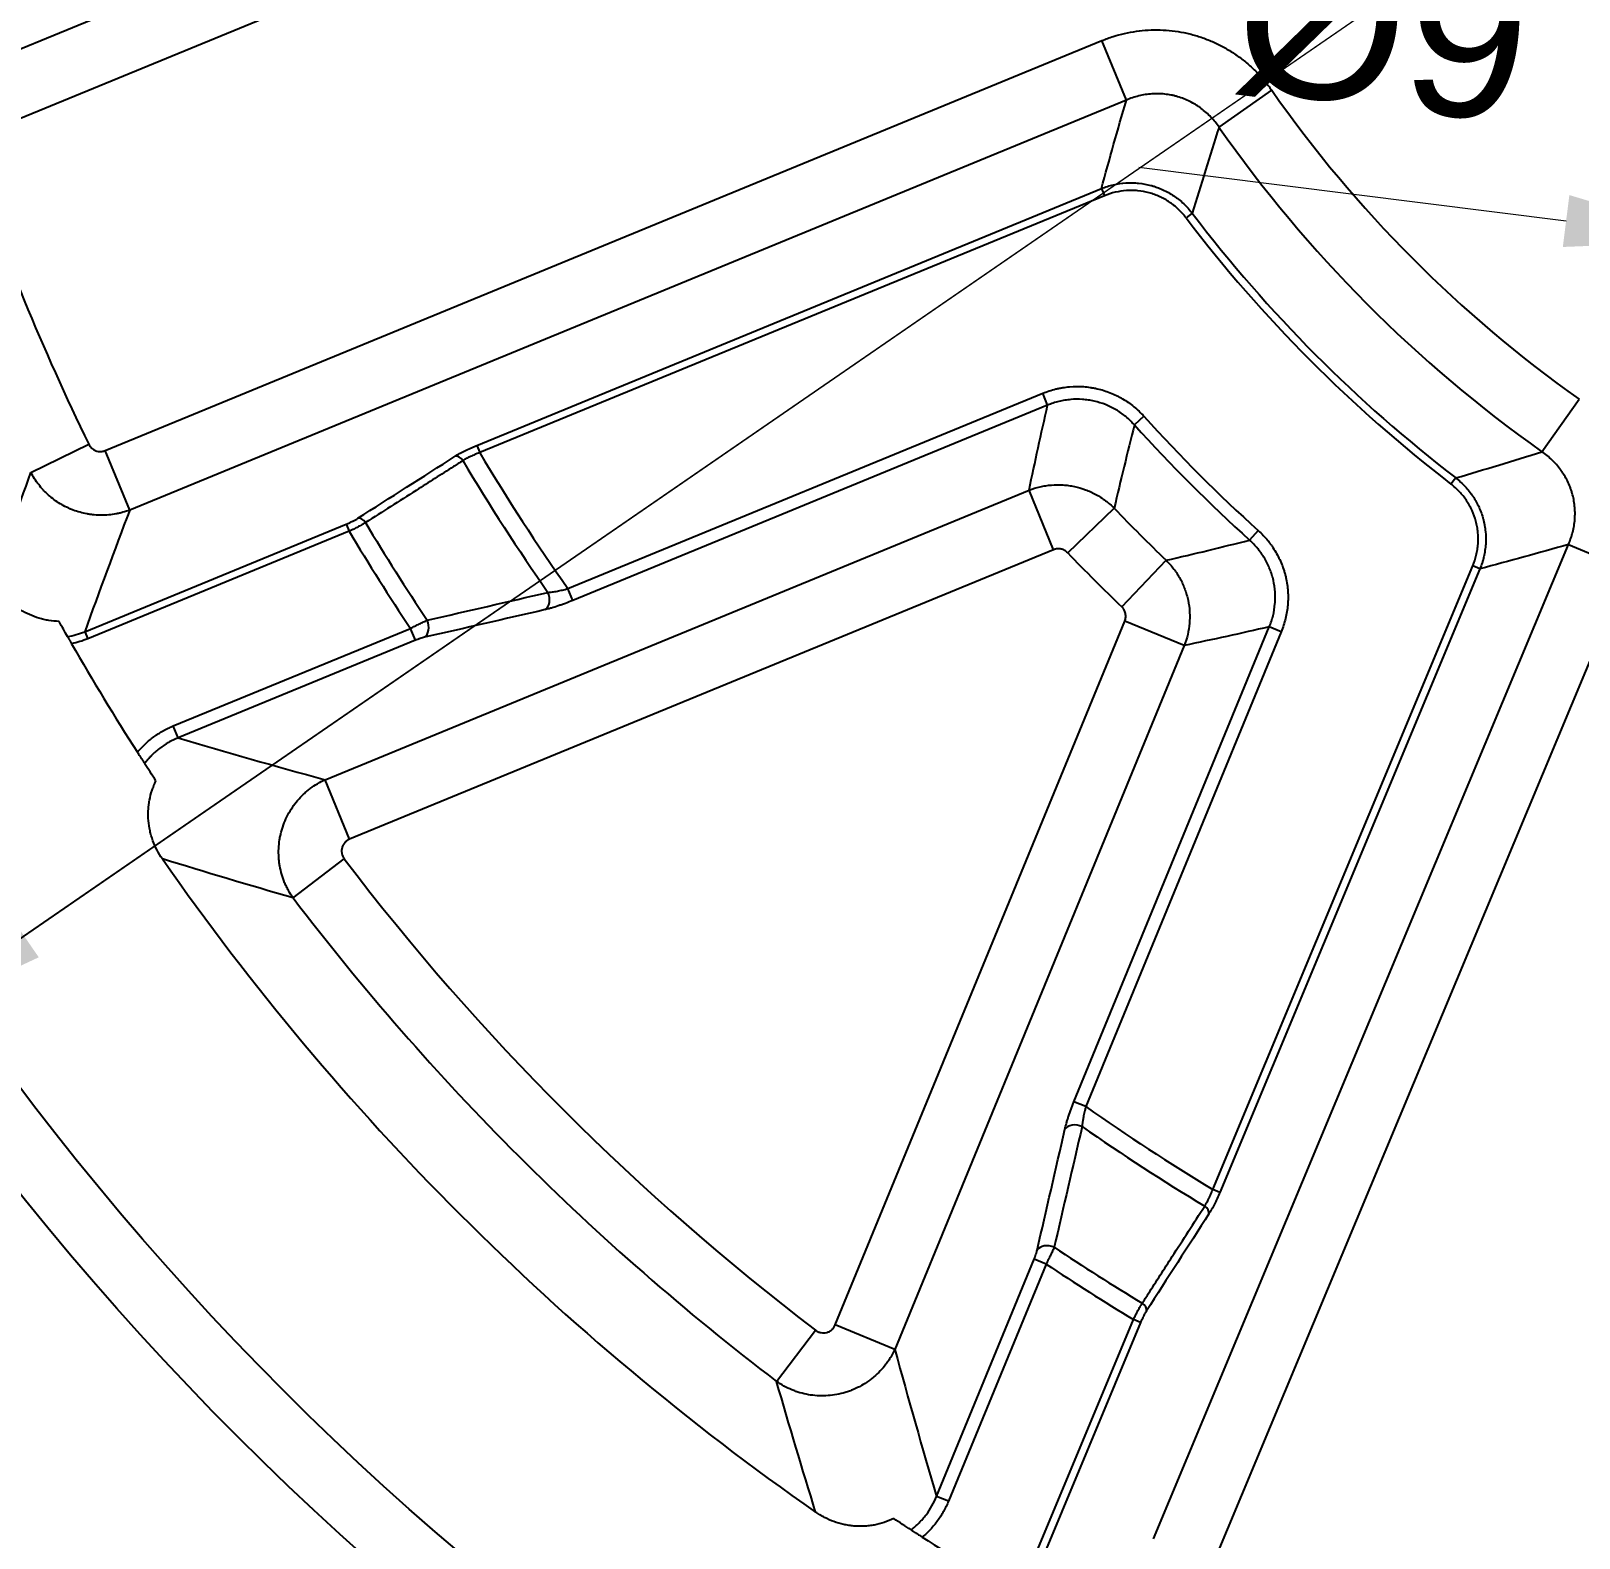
# Model space of a CAD drawing. Header units: millimetres. Extents: x -5 to 579, y 15 to 400.
# Drawn here: x 346.4 to 405.6, y 62.9 to 120.6 of the extents above; entities that cross this region are included whole.
import ezdxf

# ---------------------------------------------------------------- set-up
doc = ezdxf.new("R2010")
doc.units = ezdxf.units.MM
doc.layers.add('1', color=7, linetype='Continuous', true_color=0xffffff)
doc.styles.add('Arial', font='Arial')
doc.dimstyles.get("Standard").update_dxf_attribs({"dimtxt": 0.18, "dimasz": 0.18, "dimexe": 0.18, "dimexo": 0.0625, "dimgap": 0.09, "dimtad": 0, "dimtih": 1, "dimtoh": 1, "dimdec": 4, "dimzin": 0, "dimdsep": 46, "dimtxsty": 'Standard', "dimcen": 0.09, "dimadec": 0, "dimazin": 0, "dimtfac": 1, "dimtdec": 4, "dimtofl": 0, "dimtmove": 0, "dimatfit": 3, "dimfxl": 1, "dimtolj": 1, "dimtzin": 0, "dimarcsym": 0})

# ---------------------------------------------------------------- blocks, each defined once
blk = doc.blocks.new('_U1')
at = {"layer": '1', "color": 18, "linetype": 'Continuous', "lineweight": 13}
for p, q in [((341.196, 82.543), (578.862, 246.13)), ((433.866, 146.328), (341.196, 82.543))]:
    blk.add_line(p, q, dxfattribs=at)
at = {"layer": '1', "color": 18}
for points in [[(429.491, 142.103), (428.357, 143.75), (433.866, 146.328)], [(345.572, 86.769), (346.706, 85.121), (341.196, 82.543)]]:
    blk.add_solid(points, dxfattribs=at)
at = {"layer": 'Defpoints', "color": 0}
for p in [(433.866, 146.328), (341.196, 82.543)]:
    blk.add_point(p, dxfattribs=at)
at = {"layer": '1', "color": 18, "insert": (546.659, 239.27), "char_height": 8, "attachment_point": 1, "rotation": 34.53978, "style": 'Arial'}
blk.add_mtext('\\A1;%%c225', dxfattribs=at)
blk = doc.blocks.new('_U2')
at = {"layer": '1', "color": 18, "linetype": 'Continuous', "lineweight": 13}
for p, q in [((395.371, 180.25), (313.956, 251.992)), ((472.362, 112.407), (395.371, 180.25)), ((472.362, 112.407), (399.872, 176.283))]:
    blk.add_line(p, q, dxfattribs=at)
at = {"layer": '1', "color": 18}
for points in [[(400.533, 177.034), (399.211, 175.533), (395.371, 180.25)], [(467.199, 115.623), (468.521, 117.124), (472.362, 112.407)]]:
    blk.add_solid(points, dxfattribs=at)
at = {"layer": 'Defpoints', "color": 0}
for p in [(395.371, 180.25), (472.362, 112.407)]:
    blk.add_point(p, dxfattribs=at)
at = {"layer": '1', "color": 18, "insert": (326.123, 259.749), "char_height": 8, "attachment_point": 1, "rotation": 318.61382, "style": 'Arial'}
blk.add_mtext('\\A1;%%c102,6', dxfattribs=at)
blk = doc.blocks.new('_U9')
at = {"layer": '1', "color": 18, "linetype": 'Continuous', "lineweight": 13}
for p, q in [((405.131, 113.286), (388.789, 115.336)), ((420.014, 111.418), (411.084, 112.538)), ((425.968, 110.671), (431.921, 109.923))]:
    blk.add_line(p, q, dxfattribs=at)
at = {"layer": '1', "color": 18}
for points in [[(405.007, 112.293), (405.256, 114.278), (411.084, 112.538)], [(426.092, 111.663), (425.843, 109.678), (420.014, 111.418)]]:
    blk.add_solid(points, dxfattribs=at)
at = {"layer": 'Defpoints', "color": 0}
for p in [(411.084, 112.538), (420.014, 111.418)]:
    blk.add_point(p, dxfattribs=at)
at = {"layer": '1', "color": 18, "insert": (392.943, 124.345), "char_height": 6, "attachment_point": 1, "rotation": 352.84679, "style": 'Arial'}
blk.add_mtext('\\A1;%%c9', dxfattribs=at)

msp = doc.modelspace()

# ---------------------------------------------------------------- linework, layer by layer
at = {"layer": '1'}
for p, q in [((343.375, 118.79), (381.5, 134.471)), ((382.436, 132.194), (344.312, 116.513)), ((349.25, 104.506), (387.375, 120.187)), ((388.311, 117.91), (387.375, 120.187)), ((388.311, 117.91), (350.187, 102.229)), ((391.854, 116.874), (393.87, 118.287)), ((363.46, 104.698), (387.358, 114.527)), ((387.358, 114.527), (387.47, 114.254)), ((387.47, 114.254), (363.573, 104.425)), ((390.833, 113.584), (390.598, 113.405)), ((366.945, 99.225), (385.112, 106.697)), ((385.299, 106.241), (385.112, 106.697)), ((385.299, 106.241), (367.133, 98.77)), ((404.203, 104.463), (405.627, 106.472)), ((388.982, 105.819), (388.616, 105.489)), ((346.408, 103.666), (348.621, 104.746)), ((350.187, 102.229), (349.25, 104.506)), ((363.46, 104.698), (363.573, 104.425)), ((400.908, 103.458), (400.728, 103.224)), ((357.662, 91.915), (384.586, 102.989)), ((385.522, 100.712), (384.586, 102.989)), ((386.066, 100.597), (387.844, 102.299)), ((348.465, 97.577), (358.467, 101.691)), ((358.58, 101.418), (348.577, 97.304)), ((358.467, 101.691), (358.58, 101.418)), ((393.356, 101.444), (393.026, 101.078)), ((385.522, 100.712), (358.598, 89.638)), ((389.352, 62.869), (405.222, 100.915)), ((405.222, 100.915), (407.494, 99.967)), ((388.135, 98.528), (389.837, 100.307)), ((391.614, 76.244), (401.562, 100.092)), ((401.834, 99.979), (401.562, 100.092)), ((407.494, 99.967), (391.624, 61.922)), ((401.834, 99.979), (391.886, 76.13)), ((367.133, 98.77), (366.945, 99.225)), ((377.176, 71.061), (388.25, 97.985)), ((386.307, 79.595), (393.779, 97.761)), ((390.527, 97.048), (388.25, 97.985)), ((394.235, 97.574), (393.779, 97.761)), ((348.465, 97.577), (348.577, 97.304)), ((351.85, 93.97), (360.925, 97.702)), ((361.112, 97.246), (352.038, 93.514)), ((361.112, 97.246), (360.925, 97.702)), ((394.235, 97.574), (386.763, 79.408)), ((390.527, 97.048), (379.453, 70.124)), ((352.038, 93.514), (351.85, 93.97)), ((358.598, 89.638), (357.662, 91.915)), ((356.435, 87.393), (358.394, 88.884)), ((386.763, 79.408), (386.307, 79.595)), ((391.886, 76.13), (391.614, 76.244)), ((381.052, 64.5), (384.784, 73.574)), ((385.24, 73.387), (384.784, 73.574)), ((385.24, 73.387), (381.507, 64.313)), ((384.418, 61.284), (388.582, 71.266)), ((388.855, 71.152), (384.691, 61.17)), ((388.855, 71.152), (388.582, 71.266)), ((374.931, 68.897), (376.422, 70.856)), ((379.453, 70.124), (377.176, 71.061)), ((381.507, 64.313), (381.052, 64.5))]:
    msp.add_line(p, q, dxfattribs=at)
for radius in [112.5, 110.013, 29.056]:
    msp.add_circle((433.866, 146.328), radius, dxfattribs=at)
for radius, start, end in [(48.847, 215.0342, 234.68117), (51.309, 215.0342, 234.68117), (94.847, 198.71239, 206.00298), (54.37, 217.26778, 232.44759), (54.075, 217.26778, 232.44759), (60.954, 222.0674, 227.9326), (60.462, 222.0674, 227.9326), (81.836, 210.80012, 215.14057), (82.543, 210.75265, 214.91944), (63.691, 223.73266, 226.26734), (87.664, 210.81725, 213.68945), (86.957, 210.84162, 213.75324), (66.153, 223.73266, 226.26734), (99, 209.80642, 212.61744), (100.471, 214.8707, 235.1293), (94.847, 217.27576, 232.72424), (97.309, 217.27576, 232.72424), (81.836, 234.85943, 238.91525), (82.543, 235.08056, 238.96272), (86.957, 236.24676, 238.87375), (87.664, 236.31055, 238.89812), (99, 237.38256, 239.90894)]:
    msp.add_arc((433.866, 146.328), radius, start, end, dxfattribs=at)
for centre, major_axis, ratio, start_param, end_param in [((362.748, 104.013), (-0.161, 0.253), 0.706941, 4.690718, 6.035131), ((359.024, 101.64), (-0.161, 0.253), 0.706957, 4.69181, 6.035126), ((365.895, 98.876), (0.112, -0.487), 0.679974, 0.239096, 1.838562), ((361.273, 97.817), (0.111, -0.487), 0.682711, 0.239946, 1.825544), ((386.414, 78.357), (0.487, -0.112), 0.679974, 1.303031, 2.902497), ((391.198, 75.421), (0.252, -0.162), 0.706941, 0.248054, 1.592467), ((385.355, 73.735), (0.487, -0.111), 0.682711, 1.316049, 2.901647), ((388.806, 71.709), (0.252, -0.162), 0.706957, 0.24806, 1.591375)]:
    msp.add_ellipse(centre, major_axis=major_axis, ratio=ratio, start_param=start_param, end_param=end_param, dxfattribs=at)
for points, knots in [([(387.375, 120.187), (387.517, 120.246), (387.804, 120.35), (388.244, 120.469), (388.542, 120.524), (388.844, 120.567), (388.996, 120.582), (389.303, 120.599), (389.456, 120.601), (389.76, 120.592), (390.063, 120.57), (390.363, 120.522), (390.587, 120.477), (390.661, 120.461), (390.81, 120.424), (390.884, 120.404), (391.105, 120.339), (391.25, 120.29), (391.534, 120.18), (391.812, 120.058), (392.078, 119.914), (392.34, 119.757), (392.467, 119.673), (392.717, 119.493), (392.957, 119.304), (393.29, 118.993), (393.596, 118.656), (393.782, 118.413), (393.87, 118.287)], [0, 0, 0, 0, 0.0625, 0.125, 0.1875, 0.1875, 0.25, 0.25, 0.3125, 0.3125, 0.375, 0.4375, 0.4375, 0.46875, 0.46875, 0.5, 0.5, 0.5625, 0.5625, 0.625, 0.6875, 0.6875, 0.75, 0.75, 0.8125, 0.875, 0.9375, 1, 1, 1, 1]), ([(391.854, 116.874), (391.76, 117.013), (391.656, 117.143), (391.427, 117.384), (391.303, 117.495), (391.133, 117.621), (391.099, 117.646), (391.029, 117.693), (390.994, 117.715), (390.887, 117.781), (390.814, 117.822), (390.591, 117.933), (390.435, 117.994), (390.232, 118.054), (390.191, 118.065), (390.11, 118.085), (390.069, 118.094), (389.946, 118.118), (389.781, 118.143), (389.614, 118.153), (389.489, 118.156), (389.447, 118.156), (389.363, 118.153), (389.321, 118.151), (389.11, 118.137), (388.946, 118.11), (388.623, 118.03), (388.465, 117.977), (388.311, 117.91)], [0, 0, 0, 0, 0.125, 0.125, 0.25, 0.25, 0.28125, 0.28125, 0.3125, 0.3125, 0.375, 0.375, 0.5, 0.5, 0.53125, 0.53125, 0.5625, 0.5625, 0.625, 0.6875, 0.6875, 0.71875, 0.71875, 0.75, 0.75, 0.875, 0.875, 1, 1, 1, 1]), ([(387.358, 114.527), (387.508, 114.589), (387.662, 114.637), (387.974, 114.709), (388.133, 114.733), (388.315, 114.744), (388.336, 114.745), (388.376, 114.747), (388.437, 114.749), (388.497, 114.749), (388.618, 114.747), (388.698, 114.742), (388.938, 114.718), (389.096, 114.689), (389.291, 114.637), (389.33, 114.625), (389.408, 114.601), (389.446, 114.588), (389.56, 114.547), (389.634, 114.517), (389.853, 114.417), (389.993, 114.338), (390.161, 114.225), (390.194, 114.202), (390.26, 114.154), (390.356, 114.08), (390.448, 114.001), (390.536, 113.917), (390.565, 113.889), (390.622, 113.831), (390.65, 113.802), (390.731, 113.711), (390.783, 113.649), (390.833, 113.584)], [0, 0, 0, 0, 0.125, 0.125, 0.25, 0.25, 0.265625, 0.265625, 0.28125, 0.3125, 0.3125, 0.375, 0.375, 0.5, 0.5, 0.53125, 0.53125, 0.5625, 0.5625, 0.625, 0.625, 0.75, 0.75, 0.78125, 0.78125, 0.8125, 0.875, 0.875, 0.90625, 0.90625, 0.9375, 0.9375, 1, 1, 1, 1]), ([(390.598, 113.405), (390.509, 113.522), (390.412, 113.63), (390.254, 113.779), (390.199, 113.827), (390.114, 113.896), (390.085, 113.918), (390.026, 113.961), (389.996, 113.982), (389.845, 114.085), (389.719, 114.155), (389.522, 114.246), (389.455, 114.273), (389.352, 114.31), (389.318, 114.322), (389.248, 114.344), (389.213, 114.354), (389.036, 114.402), (388.894, 114.428), (388.678, 114.45), (388.606, 114.454), (388.497, 114.456), (388.461, 114.456), (388.388, 114.454), (388.351, 114.453), (388.169, 114.441), (388.025, 114.419), (387.744, 114.354), (387.606, 114.31), (387.47, 114.254)], [0, 0, 0, 0, 0.125, 0.125, 0.1875, 0.1875, 0.21875, 0.21875, 0.25, 0.25, 0.375, 0.375, 0.4375, 0.4375, 0.46875, 0.46875, 0.5, 0.5, 0.625, 0.625, 0.6875, 0.6875, 0.71875, 0.71875, 0.75, 0.75, 0.875, 0.875, 1, 1, 1, 1]), ([(385.112, 106.697), (385.276, 106.764), (385.444, 106.819), (385.659, 106.871), (385.702, 106.881), (385.789, 106.898), (385.833, 106.906), (385.964, 106.928), (386.052, 106.938), (386.315, 106.96), (386.49, 106.962), (386.753, 106.944), (386.841, 106.934), (386.972, 106.915), (387.016, 106.907), (387.103, 106.891), (387.147, 106.882), (387.361, 106.833), (387.529, 106.781), (387.773, 106.684), (387.854, 106.648), (387.973, 106.59), (388.012, 106.57), (388.071, 106.538), (388.09, 106.528), (388.129, 106.506), (388.148, 106.495), (388.319, 106.394), (388.607, 106.193), (388.863, 105.95), (388.982, 105.819)], [0, 0, 0, 0, 0.125, 0.125, 0.15625, 0.15625, 0.1875, 0.1875, 0.25, 0.25, 0.375, 0.375, 0.4375, 0.4375, 0.46875, 0.46875, 0.5, 0.5, 0.625, 0.625, 0.6875, 0.6875, 0.71875, 0.71875, 0.734375, 0.734375, 0.75, 0.75, 0.875, 1, 1, 1, 1]), ([(388.616, 105.489), (388.514, 105.602), (388.296, 105.811), (388.05, 105.984), (387.886, 106.081), (387.853, 106.099), (387.786, 106.136), (387.685, 106.188), (387.582, 106.234), (387.372, 106.317), (387.228, 106.362), (387.044, 106.404), (387.007, 106.412), (386.932, 106.426), (386.895, 106.432), (386.782, 106.449), (386.706, 106.457), (386.481, 106.472), (386.33, 106.471), (386.105, 106.451), (386.03, 106.442), (385.917, 106.423), (385.88, 106.416), (385.805, 106.401), (385.768, 106.393), (385.584, 106.347), (385.44, 106.3), (385.299, 106.241)], [0, 0, 0, 0, 0.125, 0.25, 0.25, 0.28125, 0.28125, 0.3125, 0.375, 0.375, 0.5, 0.5, 0.53125, 0.53125, 0.5625, 0.5625, 0.625, 0.625, 0.75, 0.75, 0.8125, 0.8125, 0.84375, 0.84375, 0.875, 0.875, 1, 1, 1, 1]), ([(348.621, 104.746), (348.634, 104.718), (348.65, 104.691), (348.678, 104.654), (348.688, 104.642), (348.708, 104.619), (348.719, 104.608), (348.754, 104.577), (348.778, 104.558), (348.817, 104.534), (348.831, 104.526), (348.859, 104.512), (348.873, 104.506), (348.916, 104.49), (348.946, 104.481), (348.992, 104.473), (349.007, 104.471), (349.038, 104.469), (349.054, 104.469), (349.1, 104.469), (349.131, 104.473), (349.176, 104.482), (349.192, 104.486), (349.221, 104.495), (349.236, 104.5), (349.25, 104.506)], [0, 0, 0, 0, 0.125, 0.125, 0.1875, 0.1875, 0.25, 0.25, 0.375, 0.375, 0.4375, 0.4375, 0.5, 0.5, 0.625, 0.625, 0.6875, 0.6875, 0.75, 0.75, 0.875, 0.875, 0.9375, 0.9375, 1, 1, 1, 1]), ([(362.635, 104.286), (362.687, 104.319), (362.743, 104.353), (362.836, 104.404), (362.868, 104.421), (362.918, 104.448), (362.935, 104.457), (362.97, 104.474), (362.987, 104.483), (363.076, 104.527), (363.149, 104.562), (363.244, 104.605), (363.263, 104.614), (363.302, 104.631), (363.322, 104.64), (363.381, 104.665), (363.42, 104.682), (363.46, 104.698)], [0, 0, 0, 0, 0.25, 0.25, 0.375, 0.375, 0.4375, 0.4375, 0.5, 0.5, 0.75, 0.75, 0.8125, 0.8125, 0.875, 0.875, 1, 1, 1, 1]), ([(363.573, 104.425), (363.541, 104.414), (363.51, 104.402), (363.464, 104.384), (363.449, 104.378), (363.418, 104.366), (363.403, 104.36), (363.329, 104.329), (363.271, 104.304), (363.203, 104.271), (363.189, 104.265), (363.162, 104.252), (363.149, 104.245), (363.11, 104.225), (363.085, 104.212), (363.013, 104.173), (362.97, 104.147), (362.93, 104.121)], [0, 0, 0, 0, 0.125, 0.125, 0.1875, 0.1875, 0.25, 0.25, 0.5, 0.5, 0.5625, 0.5625, 0.625, 0.625, 0.75, 0.75, 1, 1, 1, 1]), ([(405.222, 100.915), (405.29, 101.069), (405.344, 101.227), (405.425, 101.549), (405.452, 101.713), (405.468, 101.924), (405.47, 101.966), (405.473, 102.05), (405.473, 102.092), (405.472, 102.217), (405.467, 102.3), (405.442, 102.549), (405.41, 102.713), (405.352, 102.917), (405.339, 102.957), (405.313, 103.037), (405.298, 103.076), (405.253, 103.193), (405.186, 103.346), (405.106, 103.492), (405.041, 103.599), (405.018, 103.634), (404.971, 103.704), (404.947, 103.739), (404.822, 103.909), (404.712, 104.034), (404.472, 104.264), (404.342, 104.369), (404.203, 104.463)], [0, 0, 0, 0, 0.125, 0.125, 0.25, 0.25, 0.28125, 0.28125, 0.3125, 0.3125, 0.375, 0.375, 0.5, 0.5, 0.53125, 0.53125, 0.5625, 0.5625, 0.625, 0.6875, 0.6875, 0.71875, 0.71875, 0.75, 0.75, 0.875, 0.875, 1, 1, 1, 1]), ([(350.187, 102.229), (350.101, 102.196), (350.013, 102.167), (349.88, 102.13), (349.835, 102.118), (349.745, 102.097), (349.7, 102.088), (349.563, 102.063), (349.381, 102.038), (349.106, 102.026), (348.922, 102.034), (348.784, 102.047), (348.737, 102.052), (348.645, 102.065), (348.6, 102.072), (348.464, 102.097), (348.284, 102.139), (348.109, 102.197), (347.98, 102.246), (347.937, 102.263), (347.852, 102.3), (347.81, 102.32), (347.684, 102.381), (347.522, 102.47), (347.293, 102.623), (347.15, 102.739), (347.064, 102.816), (347.047, 102.832), (347.013, 102.863), (346.996, 102.879), (346.946, 102.928), (346.914, 102.961), (346.82, 103.062), (346.7, 103.201), (346.542, 103.425), (346.45, 103.584), (346.408, 103.666)], [0, 0, 0, 0, 0.0625, 0.0625, 0.09375, 0.09375, 0.125, 0.125, 0.1875, 0.25, 0.3125, 0.3125, 0.34375, 0.34375, 0.375, 0.375, 0.4375, 0.5, 0.5, 0.53125, 0.53125, 0.5625, 0.5625, 0.625, 0.6875, 0.75, 0.75, 0.765625, 0.765625, 0.78125, 0.78125, 0.8125, 0.8125, 0.875, 0.9375, 1, 1, 1, 1]), ([(362.93, 104.121), (362.811, 104.045), (362.692, 103.969), (362.095, 103.589), (361.618, 103.285), (360.496, 102.57), (359.851, 102.159), (359.206, 101.748)], [0, 0, 0, 0, 0.096092, 0.096092, 0.480459, 0.480459, 1, 1, 1, 1]), ([(384.586, 102.989), (384.723, 103.043), (384.864, 103.086), (385.08, 103.136), (385.153, 103.15), (385.298, 103.172), (385.371, 103.181), (385.59, 103.198), (385.736, 103.2), (385.919, 103.188), (385.956, 103.185), (386.029, 103.178), (386.066, 103.173), (386.176, 103.158), (386.249, 103.145), (386.465, 103.099), (386.605, 103.059), (386.811, 102.983), (386.879, 102.955), (386.98, 102.909), (387.013, 102.893), (387.079, 102.86), (387.112, 102.843), (387.274, 102.755), (387.397, 102.675), (387.63, 102.5), (387.741, 102.404), (387.844, 102.299)], [0, 0, 0, 0, 0.125, 0.125, 0.1875, 0.1875, 0.25, 0.25, 0.375, 0.375, 0.40625, 0.40625, 0.4375, 0.4375, 0.5, 0.5, 0.625, 0.625, 0.6875, 0.6875, 0.71875, 0.71875, 0.75, 0.75, 0.875, 0.875, 1, 1, 1, 1]), ([(401.562, 100.092), (401.618, 100.228), (401.663, 100.366), (401.713, 100.577), (401.727, 100.649), (401.744, 100.757), (401.748, 100.793), (401.756, 100.866), (401.76, 100.902), (401.772, 101.084), (401.77, 101.229), (401.75, 101.445), (401.74, 101.516), (401.721, 101.624), (401.713, 101.66), (401.698, 101.731), (401.689, 101.767), (401.642, 101.943), (401.593, 102.079), (401.503, 102.277), (401.471, 102.341), (401.418, 102.436), (401.4, 102.468), (401.362, 102.53), (401.342, 102.561), (401.24, 102.713), (401.15, 102.826), (400.952, 103.037), (400.844, 103.135), (400.728, 103.224)], [0, 0, 0, 0, 0.125, 0.125, 0.1875, 0.1875, 0.21875, 0.21875, 0.25, 0.25, 0.375, 0.375, 0.4375, 0.4375, 0.46875, 0.46875, 0.5, 0.5, 0.625, 0.625, 0.6875, 0.6875, 0.71875, 0.71875, 0.75, 0.75, 0.875, 0.875, 1, 1, 1, 1]), ([(400.908, 103.458), (401.037, 103.359), (401.156, 103.25), (401.375, 103.016), (401.475, 102.89), (401.576, 102.738), (401.587, 102.721), (401.609, 102.687), (401.641, 102.636), (401.672, 102.583), (401.731, 102.478), (401.767, 102.406), (401.866, 102.187), (401.92, 102.036), (401.972, 101.84), (401.982, 101.801), (402, 101.721), (402.008, 101.682), (402.029, 101.563), (402.04, 101.483), (402.063, 101.244), (402.066, 101.083), (402.053, 100.881), (402.049, 100.841), (402.04, 100.76), (402.035, 100.72), (402.017, 100.6), (402.002, 100.52), (401.974, 100.402), (401.964, 100.363), (401.943, 100.285), (401.931, 100.246), (401.893, 100.13), (401.865, 100.054), (401.834, 99.979)], [0, 0, 0, 0, 0.125, 0.125, 0.25, 0.25, 0.265625, 0.265625, 0.28125, 0.3125, 0.3125, 0.375, 0.375, 0.5, 0.5, 0.53125, 0.53125, 0.5625, 0.5625, 0.625, 0.625, 0.75, 0.75, 0.78125, 0.78125, 0.8125, 0.8125, 0.875, 0.875, 0.90625, 0.90625, 0.9375, 0.9375, 1, 1, 1, 1]), ([(358.467, 101.691), (358.489, 101.7), (358.51, 101.709), (358.552, 101.727), (358.573, 101.736), (358.635, 101.764), (358.674, 101.783), (358.722, 101.807), (358.731, 101.812), (358.75, 101.821), (358.759, 101.826), (358.786, 101.84), (358.803, 101.849), (358.853, 101.877), (358.884, 101.895), (358.911, 101.913)], [0, 0, 0, 0, 0.125, 0.125, 0.25, 0.25, 0.5, 0.5, 0.5625, 0.5625, 0.625, 0.625, 0.75, 0.75, 1, 1, 1, 1]), ([(359.206, 101.748), (359.166, 101.724), (359.123, 101.698), (359.052, 101.658), (359.028, 101.644), (358.989, 101.623), (358.976, 101.616), (358.95, 101.602), (358.937, 101.595), (358.87, 101.559), (358.814, 101.531), (358.742, 101.496), (358.728, 101.488), (358.699, 101.474), (358.684, 101.467), (358.639, 101.446), (358.61, 101.432), (358.58, 101.418)], [0, 0, 0, 0, 0.25, 0.25, 0.375, 0.375, 0.4375, 0.4375, 0.5, 0.5, 0.75, 0.75, 0.8125, 0.8125, 0.875, 0.875, 1, 1, 1, 1]), ([(393.356, 101.444), (393.488, 101.325), (393.61, 101.197), (393.75, 101.025), (393.777, 100.99), (393.831, 100.92), (393.857, 100.884), (393.932, 100.774), (393.98, 100.7), (394.113, 100.473), (394.19, 100.315), (394.287, 100.07), (394.317, 99.987), (394.356, 99.86), (394.368, 99.817), (394.391, 99.731), (394.402, 99.688), (394.45, 99.474), (394.476, 99.3), (394.494, 99.038), (394.496, 98.95), (394.495, 98.817), (394.494, 98.773), (394.491, 98.707), (394.489, 98.684), (394.487, 98.64), (394.485, 98.618), (394.468, 98.42), (394.411, 98.073), (394.302, 97.738), (394.235, 97.574)], [0, 0, 0, 0, 0.125, 0.125, 0.15625, 0.15625, 0.1875, 0.1875, 0.25, 0.25, 0.375, 0.375, 0.4375, 0.4375, 0.46875, 0.46875, 0.5, 0.5, 0.625, 0.625, 0.6875, 0.6875, 0.71875, 0.71875, 0.734375, 0.734375, 0.75, 0.75, 0.875, 1, 1, 1, 1]), ([(386.066, 100.597), (386.048, 100.615), (386.012, 100.648), (385.971, 100.675), (385.939, 100.693), (385.928, 100.699), (385.905, 100.709), (385.894, 100.714), (385.86, 100.727), (385.836, 100.733), (385.788, 100.744), (385.763, 100.747), (385.714, 100.75), (385.69, 100.749), (385.653, 100.746), (385.641, 100.745), (385.617, 100.74), (385.605, 100.738), (385.569, 100.729), (385.545, 100.721), (385.522, 100.712)], [0, 0, 0, 0, 0.125, 0.25, 0.25, 0.3125, 0.3125, 0.375, 0.375, 0.5, 0.5, 0.625, 0.625, 0.75, 0.75, 0.8125, 0.8125, 0.875, 0.875, 1, 1, 1, 1]), ([(393.779, 97.761), (393.838, 97.902), (393.885, 98.046), (393.957, 98.338), (393.982, 98.486), (393.998, 98.675), (394.001, 98.713), (394.005, 98.789), (394.008, 98.903), (394.005, 99.016), (393.99, 99.241), (393.968, 99.39), (393.926, 99.575), (393.917, 99.611), (393.898, 99.685), (393.887, 99.721), (393.853, 99.83), (393.828, 99.902), (393.744, 100.112), (393.678, 100.247), (393.563, 100.442), (393.522, 100.506), (393.457, 100.599), (393.435, 100.63), (393.389, 100.691), (393.365, 100.72), (393.245, 100.867), (393.14, 100.977), (393.026, 101.078)], [0, 0, 0, 0, 0.125, 0.125, 0.25, 0.25, 0.28125, 0.28125, 0.3125, 0.375, 0.375, 0.5, 0.5, 0.53125, 0.53125, 0.5625, 0.5625, 0.625, 0.625, 0.75, 0.75, 0.8125, 0.8125, 0.84375, 0.84375, 0.875, 0.875, 1, 1, 1, 1]), ([(389.837, 100.307), (389.942, 100.203), (390.038, 100.092), (390.171, 99.915), (390.213, 99.854), (390.293, 99.73), (390.33, 99.667), (390.435, 99.474), (390.496, 99.341), (390.559, 99.168), (390.571, 99.134), (390.594, 99.064), (390.605, 99.028), (390.636, 98.921), (390.654, 98.85), (390.699, 98.634), (390.719, 98.489), (390.733, 98.27), (390.735, 98.196), (390.734, 98.086), (390.733, 98.049), (390.729, 97.975), (390.727, 97.938), (390.712, 97.754), (390.689, 97.61), (390.624, 97.326), (390.58, 97.186), (390.527, 97.048)], [0, 0, 0, 0, 0.125, 0.125, 0.1875, 0.1875, 0.25, 0.25, 0.375, 0.375, 0.40625, 0.40625, 0.4375, 0.4375, 0.5, 0.5, 0.625, 0.625, 0.6875, 0.6875, 0.71875, 0.71875, 0.75, 0.75, 0.875, 0.875, 1, 1, 1, 1]), ([(347.481, 97.969), (347.351, 97.972), (347.222, 97.984), (347.029, 98.014), (346.965, 98.027), (346.87, 98.048), (346.838, 98.056), (346.775, 98.073), (346.743, 98.082), (346.586, 98.129), (346.464, 98.175), (346.227, 98.282), (346.113, 98.343), (345.947, 98.447), (345.893, 98.483), (345.786, 98.56), (345.734, 98.601), (345.584, 98.726), (345.395, 98.904), (345.231, 99.107), (345.117, 99.268), (345.081, 99.323), (345.012, 99.435), (344.98, 99.492), (344.949, 99.55)], [0, 0, 0, 0, 0.125, 0.125, 0.1875, 0.1875, 0.21875, 0.21875, 0.25, 0.25, 0.375, 0.375, 0.5, 0.5, 0.5625, 0.5625, 0.625, 0.625, 0.75, 0.875, 0.875, 0.9375, 0.9375, 1, 1, 1, 1]), ([(366.184, 99.079), (366.211, 99.081), (366.239, 99.083), (366.297, 99.089), (366.326, 99.093), (366.416, 99.105), (366.478, 99.115), (366.576, 99.134), (366.609, 99.14), (366.675, 99.155), (366.709, 99.162), (366.809, 99.187), (366.877, 99.205), (366.945, 99.225)], [0, 0, 0, 0, 0.125, 0.125, 0.25, 0.25, 0.5, 0.5, 0.625, 0.625, 0.75, 0.75, 1, 1, 1, 1]), ([(367.133, 98.77), (367.038, 98.731), (366.944, 98.694), (366.804, 98.642), (366.758, 98.625), (366.689, 98.601), (366.666, 98.593), (366.62, 98.577), (366.597, 98.569), (366.485, 98.532), (366.399, 98.506), (366.275, 98.47), (366.235, 98.459), (366.156, 98.439), (366.118, 98.429), (366.082, 98.421)], [0, 0, 0, 0, 0.25, 0.25, 0.375, 0.375, 0.4375, 0.4375, 0.5, 0.5, 0.75, 0.75, 0.875, 0.875, 1, 1, 1, 1]), ([(388.25, 97.985), (388.259, 98.008), (388.274, 98.054), (388.283, 98.103), (388.286, 98.139), (388.287, 98.152), (388.287, 98.176), (388.287, 98.189), (388.285, 98.225), (388.282, 98.25), (388.271, 98.298), (388.264, 98.322), (388.247, 98.368), (388.237, 98.39), (388.219, 98.422), (388.213, 98.432), (388.199, 98.453), (388.192, 98.463), (388.169, 98.492), (388.153, 98.511), (388.135, 98.528)], [0, 0, 0, 0, 0.125, 0.25, 0.25, 0.3125, 0.3125, 0.375, 0.375, 0.5, 0.5, 0.625, 0.625, 0.75, 0.75, 0.8125, 0.8125, 0.875, 0.875, 1, 1, 1, 1]), ([(347.808, 97.389), (347.758, 97.478), (347.705, 97.57), (347.596, 97.764), (347.54, 97.864), (347.481, 97.969)], [0, 0, 0, 0, 0.5, 0.5, 1, 1, 1, 1]), ([(360.925, 97.702), (360.983, 97.733), (361.041, 97.763), (361.127, 97.807), (361.156, 97.821), (361.212, 97.849), (361.241, 97.863), (361.323, 97.903), (361.376, 97.928), (361.45, 97.962), (361.475, 97.973), (361.522, 97.994), (361.545, 98.004), (361.567, 98.014)], [0, 0, 0, 0, 0.25, 0.25, 0.375, 0.375, 0.5, 0.5, 0.75, 0.75, 0.875, 0.875, 1, 1, 1, 1]), ([(347.808, 97.389), (347.81, 97.385), (347.813, 97.381), (347.818, 97.372), (347.82, 97.368), (347.824, 97.361), (347.826, 97.357), (347.834, 97.344), (347.839, 97.335), (347.848, 97.319), (347.851, 97.314), (347.858, 97.302), (347.861, 97.296), (347.872, 97.278), (347.879, 97.265), (347.891, 97.244), (347.895, 97.237), (347.903, 97.223), (347.907, 97.216), (347.919, 97.194), (347.928, 97.179), (347.945, 97.149), (347.954, 97.134), (347.963, 97.118)], [0, 0, 0, 0, 0.125, 0.125, 0.1875, 0.1875, 0.25, 0.25, 0.375, 0.375, 0.4375, 0.4375, 0.5, 0.5, 0.625, 0.625, 0.6875, 0.6875, 0.75, 0.75, 0.875, 0.875, 1, 1, 1, 1]), ([(361.46, 97.362), (361.436, 97.356), (361.41, 97.349), (361.355, 97.334), (361.327, 97.325), (361.282, 97.31), (361.267, 97.305), (361.236, 97.294), (361.221, 97.289), (361.174, 97.272), (361.143, 97.259), (361.112, 97.246)], [0, 0, 0, 0, 0.25, 0.25, 0.5, 0.5, 0.625, 0.625, 0.75, 0.75, 1, 1, 1, 1]), ([(350.48, 92.965), (350.525, 93.02), (350.573, 93.073), (350.671, 93.178), (350.722, 93.229), (350.878, 93.376), (351.097, 93.557), (351.337, 93.712), (351.493, 93.799), (351.525, 93.816), (351.589, 93.85), (351.685, 93.898), (351.784, 93.942), (351.85, 93.97)], [0, 0, 0, 0, 0.125, 0.125, 0.25, 0.25, 0.5, 0.75, 0.75, 0.8125, 0.8125, 0.875, 1, 1, 1, 1]), ([(352.038, 93.514), (351.974, 93.488), (351.912, 93.461), (351.788, 93.401), (351.728, 93.369), (351.55, 93.268), (351.437, 93.193), (351.222, 93.03), (351.12, 92.94), (350.999, 92.819), (350.976, 92.794), (350.929, 92.744), (350.861, 92.668), (350.797, 92.589), (350.756, 92.535)], [0, 0, 0, 0, 0.125, 0.125, 0.25, 0.25, 0.5, 0.5, 0.75, 0.75, 0.8125, 0.8125, 0.875, 1, 1, 1, 1]), ([(350.48, 92.965), (350.495, 92.941), (350.525, 92.893), (350.555, 92.847), (350.577, 92.813), (350.584, 92.802), (350.598, 92.779), (350.605, 92.769), (350.626, 92.737), (350.639, 92.717), (350.658, 92.688), (350.664, 92.678), (350.675, 92.66), (350.681, 92.651), (350.697, 92.626), (350.707, 92.61), (350.721, 92.59), (350.725, 92.583), (350.733, 92.571), (350.737, 92.565), (350.747, 92.55), (350.752, 92.541), (350.756, 92.535)], [0, 0, 0, 0, 0.125, 0.25, 0.25, 0.3125, 0.3125, 0.375, 0.375, 0.5, 0.5, 0.5625, 0.5625, 0.625, 0.625, 0.75, 0.75, 0.8125, 0.8125, 0.875, 0.875, 1, 1, 1, 1]), ([(351.189, 91.873), (351.111, 91.99), (351.037, 92.103), (350.893, 92.324), (350.824, 92.431), (350.756, 92.535)], [0, 0, 0, 0, 0.5, 0.5, 1, 1, 1, 1]), ([(351.435, 88.886), (351.36, 88.995), (351.224, 89.219), (351.118, 89.458), (351.051, 89.642), (351.03, 89.704), (351.002, 89.799), (350.994, 89.831), (350.977, 89.895), (350.97, 89.927), (350.934, 90.087), (350.914, 90.216), (350.892, 90.476), (350.889, 90.606), (350.897, 90.771), (350.9, 90.804), (350.905, 90.87), (350.915, 90.968), (350.93, 91.065), (350.966, 91.257), (350.998, 91.384), (351.06, 91.57), (351.083, 91.631), (351.12, 91.723), (351.133, 91.753), (351.16, 91.813), (351.174, 91.843), (351.189, 91.873)], [0, 0, 0, 0, 0.125, 0.25, 0.25, 0.3125, 0.3125, 0.34375, 0.34375, 0.375, 0.375, 0.5, 0.5, 0.625, 0.625, 0.65625, 0.65625, 0.6875, 0.75, 0.75, 0.875, 0.875, 0.9375, 0.9375, 0.96875, 0.96875, 1, 1, 1, 1]), ([(356.435, 87.393), (356.37, 87.484), (356.311, 87.578), (356.23, 87.724), (356.205, 87.773), (356.156, 87.874), (356.134, 87.924), (356.07, 88.078), (355.997, 88.286), (355.947, 88.503), (355.923, 88.641), (355.918, 88.669), (355.91, 88.724), (355.899, 88.808), (355.892, 88.891), (355.881, 89.058), (355.881, 89.169), (355.891, 89.392), (355.902, 89.504), (355.924, 89.643), (355.929, 89.671), (355.939, 89.726), (355.956, 89.809), (355.976, 89.89), (356.02, 90.052), (356.055, 90.158), (356.137, 90.365), (356.183, 90.467), (356.288, 90.667), (356.346, 90.763), (356.47, 90.947), (356.537, 91.036), (356.681, 91.205), (356.757, 91.286), (356.879, 91.401), (356.921, 91.439), (357.006, 91.51), (357.049, 91.545), (357.182, 91.645), (357.273, 91.706), (357.462, 91.818), (357.56, 91.869), (357.662, 91.915)], [0, 0, 0, 0, 0.0625, 0.0625, 0.09375, 0.09375, 0.125, 0.125, 0.1875, 0.25, 0.25, 0.265625, 0.265625, 0.28125, 0.3125, 0.3125, 0.375, 0.375, 0.4375, 0.4375, 0.453125, 0.453125, 0.46875, 0.5, 0.5, 0.5625, 0.5625, 0.625, 0.625, 0.6875, 0.6875, 0.75, 0.75, 0.8125, 0.8125, 0.84375, 0.84375, 0.875, 0.875, 0.9375, 0.9375, 1, 1, 1, 1]), ([(358.598, 89.638), (358.563, 89.623), (358.53, 89.605), (358.484, 89.573), (358.469, 89.561), (358.441, 89.536), (358.427, 89.523), (358.39, 89.481), (358.368, 89.451), (358.331, 89.384), (358.317, 89.349), (358.303, 89.295), (358.299, 89.276), (358.293, 89.239), (358.29, 89.201), (358.291, 89.164), (358.293, 89.135), (358.294, 89.126), (358.297, 89.107), (358.299, 89.098), (358.308, 89.052), (358.32, 89.016), (358.343, 88.965), (358.352, 88.948), (358.372, 88.915), (358.382, 88.899), (358.394, 88.884)], [0, 0, 0, 0, 0.125, 0.125, 0.1875, 0.1875, 0.25, 0.25, 0.375, 0.375, 0.5, 0.5, 0.5625, 0.5625, 0.625, 0.6875, 0.6875, 0.71875, 0.71875, 0.75, 0.75, 0.875, 0.875, 0.9375, 0.9375, 1, 1, 1, 1]), ([(385.959, 78.544), (385.976, 78.617), (385.996, 78.695), (386.031, 78.819), (386.044, 78.861), (386.064, 78.926), (386.071, 78.948), (386.085, 78.992), (386.092, 79.014), (386.129, 79.127), (386.162, 79.218), (386.214, 79.358), (386.232, 79.405), (386.259, 79.476), (386.269, 79.5), (386.288, 79.548), (386.298, 79.571), (386.307, 79.595)], [0, 0, 0, 0, 0.25, 0.25, 0.375, 0.375, 0.4375, 0.4375, 0.5, 0.5, 0.75, 0.75, 0.875, 0.875, 0.9375, 0.9375, 1, 1, 1, 1]), ([(386.763, 79.408), (386.758, 79.391), (386.753, 79.374), (386.743, 79.339), (386.738, 79.322), (386.725, 79.271), (386.716, 79.237), (386.692, 79.136), (386.677, 79.07), (386.662, 78.989), (386.659, 78.973), (386.653, 78.941), (386.645, 78.893), (386.638, 78.847), (386.626, 78.758), (386.62, 78.701), (386.617, 78.647)], [0, 0, 0, 0, 0.0625, 0.0625, 0.125, 0.125, 0.25, 0.25, 0.5, 0.5, 0.5625, 0.5625, 0.625, 0.75, 0.75, 1, 1, 1, 1]), ([(391.307, 75.603), (391.32, 75.623), (391.333, 75.643), (391.353, 75.676), (391.36, 75.688), (391.373, 75.711), (391.38, 75.723), (391.413, 75.782), (391.439, 75.834), (391.472, 75.903), (391.478, 75.917), (391.491, 75.945), (391.498, 75.959), (391.517, 76.003), (391.53, 76.032), (391.567, 76.121), (391.591, 76.182), (391.614, 76.244)], [0, 0, 0, 0, 0.125, 0.125, 0.1875, 0.1875, 0.25, 0.25, 0.5, 0.5, 0.5625, 0.5625, 0.625, 0.625, 0.75, 0.75, 1, 1, 1, 1]), ([(391.886, 76.13), (391.853, 76.051), (391.819, 75.973), (391.767, 75.859), (391.75, 75.822), (391.723, 75.767), (391.714, 75.748), (391.696, 75.712), (391.687, 75.694), (391.643, 75.606), (391.608, 75.54), (391.564, 75.463), (391.556, 75.447), (391.538, 75.418), (391.53, 75.403), (391.504, 75.36), (391.487, 75.333), (391.471, 75.307)], [0, 0, 0, 0, 0.25, 0.25, 0.375, 0.375, 0.4375, 0.4375, 0.5, 0.5, 0.75, 0.75, 0.8125, 0.8125, 0.875, 0.875, 1, 1, 1, 1]), ([(388.916, 71.89), (388.992, 72.009), (389.069, 72.128), (389.452, 72.723), (389.758, 73.199), (390.479, 74.317), (390.893, 74.96), (391.307, 75.603)], [0, 0, 0, 0, 0.096092, 0.096092, 0.480459, 0.480459, 1, 1, 1, 1]), ([(385.551, 74.029), (385.533, 73.985), (385.512, 73.938), (385.478, 73.864), (385.466, 73.838), (385.441, 73.785), (385.428, 73.758), (385.388, 73.676), (385.36, 73.619), (385.316, 73.533), (385.301, 73.504), (385.278, 73.46), (385.271, 73.446), (385.255, 73.416), (385.247, 73.402), (385.24, 73.387)], [0, 0, 0, 0, 0.25, 0.25, 0.375, 0.375, 0.5, 0.5, 0.75, 0.75, 0.875, 0.875, 0.9375, 0.9375, 1, 1, 1, 1]), ([(384.784, 73.574), (384.791, 73.59), (384.797, 73.606), (384.809, 73.637), (384.815, 73.653), (384.832, 73.699), (384.843, 73.729), (384.858, 73.774), (384.863, 73.789), (384.871, 73.818), (384.876, 73.832), (384.887, 73.872), (384.894, 73.898), (384.899, 73.922)], [0, 0, 0, 0, 0.125, 0.125, 0.25, 0.25, 0.5, 0.5, 0.625, 0.625, 0.75, 0.75, 1, 1, 1, 1]), ([(388.582, 71.266), (388.61, 71.326), (388.639, 71.384), (388.682, 71.47), (388.696, 71.498), (388.718, 71.54), (388.725, 71.554), (388.739, 71.582), (388.746, 71.595), (388.782, 71.662), (388.81, 71.712), (388.844, 71.771), (388.851, 71.783), (388.864, 71.806), (388.871, 71.817), (388.89, 71.85), (388.903, 71.871), (388.916, 71.89)], [0, 0, 0, 0, 0.25, 0.25, 0.375, 0.375, 0.4375, 0.4375, 0.5, 0.5, 0.75, 0.75, 0.8125, 0.8125, 0.875, 0.875, 1, 1, 1, 1]), ([(389.079, 71.595), (389.07, 71.581), (389.061, 71.567), (389.047, 71.544), (389.042, 71.536), (389.033, 71.52), (389.028, 71.512), (389.005, 71.47), (388.986, 71.434), (388.962, 71.387), (388.957, 71.377), (388.948, 71.358), (388.943, 71.348), (388.928, 71.318), (388.919, 71.298), (388.891, 71.237), (388.873, 71.195), (388.855, 71.152)], [0, 0, 0, 0, 0.125, 0.125, 0.1875, 0.1875, 0.25, 0.25, 0.5, 0.5, 0.5625, 0.5625, 0.625, 0.625, 0.75, 0.75, 1, 1, 1, 1]), ([(376.422, 70.856), (376.452, 70.833), (376.484, 70.814), (376.536, 70.79), (376.553, 70.783), (376.589, 70.771), (376.608, 70.767), (376.663, 70.755), (376.7, 70.752), (376.776, 70.754), (376.813, 70.76), (376.868, 70.774), (376.886, 70.78), (376.921, 70.795), (376.955, 70.811), (376.987, 70.831), (377.01, 70.847), (377.017, 70.853), (377.032, 70.864), (377.039, 70.87), (377.075, 70.902), (377.099, 70.93), (377.132, 70.976), (377.142, 70.993), (377.16, 71.026), (377.168, 71.043), (377.176, 71.061)], [0, 0, 0, 0, 0.125, 0.125, 0.1875, 0.1875, 0.25, 0.25, 0.375, 0.375, 0.5, 0.5, 0.5625, 0.5625, 0.625, 0.6875, 0.6875, 0.71875, 0.71875, 0.75, 0.75, 0.875, 0.875, 0.9375, 0.9375, 1, 1, 1, 1]), ([(379.453, 70.124), (379.407, 70.023), (379.356, 69.924), (379.271, 69.781), (379.241, 69.733), (379.179, 69.641), (379.146, 69.596), (379.046, 69.463), (378.903, 69.295), (378.742, 69.142), (378.635, 69.051), (378.613, 69.033), (378.569, 68.998), (378.503, 68.947), (378.434, 68.898), (378.296, 68.805), (378.2, 68.748), (378.003, 68.644), (377.901, 68.598), (377.769, 68.546), (377.743, 68.537), (377.69, 68.517), (377.61, 68.49), (377.53, 68.466), (377.368, 68.422), (377.259, 68.399), (377.039, 68.364), (376.927, 68.353), (376.702, 68.343), (376.59, 68.344), (376.368, 68.358), (376.258, 68.371), (376.039, 68.409), (375.931, 68.434), (375.769, 68.481), (375.716, 68.499), (375.611, 68.536), (375.56, 68.555), (375.407, 68.619), (375.308, 68.667), (375.115, 68.774), (375.021, 68.832), (374.931, 68.897)], [0, 0, 0, 0, 0.0625, 0.0625, 0.09375, 0.09375, 0.125, 0.125, 0.1875, 0.25, 0.25, 0.265625, 0.265625, 0.28125, 0.3125, 0.3125, 0.375, 0.375, 0.4375, 0.4375, 0.453125, 0.453125, 0.46875, 0.5, 0.5, 0.5625, 0.5625, 0.625, 0.625, 0.6875, 0.6875, 0.75, 0.75, 0.8125, 0.8125, 0.84375, 0.84375, 0.875, 0.875, 0.9375, 0.9375, 1, 1, 1, 1]), ([(380.072, 63.219), (380.181, 63.3), (380.283, 63.388), (380.428, 63.532), (380.475, 63.582), (380.566, 63.686), (380.609, 63.739), (380.733, 63.901), (380.807, 64.014), (380.941, 64.25), (381, 64.373), (381.052, 64.5)], [0, 0, 0, 0, 0.25, 0.25, 0.375, 0.375, 0.5, 0.5, 0.75, 0.75, 1, 1, 1, 1]), ([(381.507, 64.313), (381.452, 64.179), (381.328, 63.921), (381.174, 63.682), (381.047, 63.509), (381.004, 63.452), (380.912, 63.342), (380.864, 63.287), (380.716, 63.13), (380.612, 63.033), (380.502, 62.942)], [0, 0, 0, 0, 0.25, 0.5, 0.5, 0.625, 0.625, 0.75, 0.75, 1, 1, 1, 1]), ([(379.41, 63.651), (379.292, 63.593), (379.051, 63.494), (378.798, 63.429), (378.637, 63.398), (378.604, 63.393), (378.539, 63.383), (378.441, 63.37), (378.343, 63.361), (378.147, 63.352), (378.017, 63.354), (377.822, 63.371), (377.757, 63.378), (377.659, 63.393), (377.627, 63.399), (377.562, 63.411), (377.529, 63.418), (377.369, 63.453), (377.244, 63.49), (376.999, 63.579), (376.879, 63.632), (376.733, 63.708), (376.704, 63.724), (376.647, 63.756), (376.561, 63.806), (376.478, 63.86), (376.424, 63.898)], [0, 0, 0, 0, 0.125, 0.25, 0.25, 0.28125, 0.28125, 0.3125, 0.375, 0.375, 0.5, 0.5, 0.5625, 0.5625, 0.59375, 0.59375, 0.625, 0.625, 0.75, 0.75, 0.875, 0.875, 0.90625, 0.90625, 0.9375, 1, 1, 1, 1]), ([(380.072, 63.219), (379.968, 63.286), (379.861, 63.356), (379.641, 63.499), (379.527, 63.574), (379.41, 63.651)], [0, 0, 0, 0, 0.5, 0.5, 1, 1, 1, 1]), ([(380.072, 63.219), (380.079, 63.214), (380.087, 63.209), (380.108, 63.196), (380.12, 63.188), (380.148, 63.17), (380.163, 63.16), (380.188, 63.144), (380.197, 63.138), (380.215, 63.126), (380.225, 63.12), (380.254, 63.101), (380.274, 63.088), (380.317, 63.061), (380.339, 63.047), (380.385, 63.017), (380.431, 62.988), (380.478, 62.957), (380.502, 62.942)], [0, 0, 0, 0, 0.125, 0.125, 0.25, 0.25, 0.375, 0.375, 0.4375, 0.4375, 0.5, 0.5, 0.625, 0.625, 0.75, 0.75, 0.875, 1, 1, 1, 1])]:
    msp.add_open_spline(points, degree=3, knots=knots, dxfattribs=at)
for points in [[(387.358, 114.527), (387.662, 115.65), (387.98, 116.777), (388.311, 117.91)], [(391.854, 116.874), (391.5, 115.774), (391.16, 114.677), (390.833, 113.584)], [(384.586, 102.989), (384.815, 104.07), (385.052, 105.154), (385.299, 106.241)], [(388.616, 105.489), (388.349, 104.423), (388.092, 103.36), (387.844, 102.299)], [(358.911, 101.913), (360.153, 102.704), (361.394, 103.495), (362.635, 104.286)], [(400.908, 103.458), (402.003, 103.78), (403.101, 104.114), (404.203, 104.463)], [(344.949, 99.55), (345.422, 100.916), (345.908, 102.288), (346.408, 103.666)], [(350.187, 102.229), (349.595, 100.672), (349.021, 99.121), (348.465, 97.577)], [(389.837, 100.307), (390.897, 100.555), (391.961, 100.812), (393.026, 101.078)], [(405.222, 100.915), (404.087, 100.589), (402.958, 100.278), (401.834, 99.979)], [(361.567, 98.014), (363.104, 98.367), (364.643, 98.722), (366.184, 99.079)], [(366.082, 98.421), (364.539, 98.066), (362.998, 97.713), (361.46, 97.362)], [(393.779, 97.761), (392.691, 97.514), (391.607, 97.277), (390.527, 97.048)], [(347.808, 97.389), (347.921, 97.408), (348.142, 97.458), (348.358, 97.533), (348.465, 97.577)], [(348.577, 97.304), (348.477, 97.263), (348.275, 97.191), (348.068, 97.139), (347.963, 97.118)], [(352.038, 93.514), (353.88, 92.966), (355.754, 92.433), (357.662, 91.915)], [(356.435, 87.393), (354.741, 87.88), (353.076, 88.378), (351.435, 88.886)], [(384.899, 73.922), (385.251, 75.46), (385.604, 77.001), (385.959, 78.544)], [(386.617, 78.647), (386.26, 77.105), (385.905, 75.566), (385.551, 74.029)], [(391.471, 75.307), (390.673, 74.07), (389.876, 72.833), (389.079, 71.595)], [(379.453, 70.124), (379.97, 68.216), (380.504, 66.343), (381.052, 64.5)], [(376.424, 63.898), (375.916, 65.538), (375.418, 67.203), (374.931, 68.897)]]:
    msp.add_open_spline(points, degree=3, dxfattribs=at)

# ---------------------------------------------------------------- dimensions: what is measured, and where the dimension line sits
for p1, p2, override, picture, middle in [((472.362, 112.407), (395.371, 180.25), {"dimtxt": 8, "dimasz": 6, "dimexe": 2, "dimexo": 0, "dimgap": 4, "dimtad": 1, "dimtih": 0, "dimtoh": 0, "dimdec": 1, "dimlfac": 1, "dimzin": 8, "dimdsep": 44, "dimlunit": 2, "dimpost": '%%c<>', "dimtxsty": 'Arial', "dimsah": 1, "dimse1": 0, "dimse2": 0, "dimsd1": 0, "dimsd2": 0, "dimclrd": 18, "dimclre": 18, "dimclrt": 18, "dimtol": 0, "dimtm": -0.1, "dimtfac": 0.3125, "dimtdec": 2, "dimtofl": 1, "dimtmove": 0, "dimatfit": 2, "dimtzin": 8, "dimlwd": 13, "dimlwe": 13}, '_U2', (330.339, 237.556)), ((341.196, 82.543), (526.536, 210.113), {"dimtxt": 8, "dimasz": 6, "dimexe": 2, "dimexo": 0, "dimgap": 4, "dimtad": 1, "dimtih": 0, "dimtoh": 0, "dimdec": 1, "dimlfac": 1, "dimzin": 8, "dimdsep": 44, "dimlunit": 2, "dimpost": '%%c<>', "dimtxsty": 'Arial', "dimsah": 1, "dimse1": 0, "dimse2": 0, "dimsd1": 0, "dimsd2": 0, "dimclrd": 18, "dimclre": 18, "dimclrt": 18, "dimtol": 0, "dimtm": -0.1, "dimtfac": 0.3125, "dimtdec": 2, "dimtofl": 1, "dimtmove": 0, "dimatfit": 2, "dimtzin": 8, "dimlwd": 13, "dimlwe": 13}, '_U1', (564.687, 236.373)), ((420.014, 111.418), (411.084, 112.538), {"dimtxt": 6, "dimasz": 6, "dimexe": 2, "dimexo": 0, "dimgap": 3, "dimtad": 1, "dimtih": 0, "dimtoh": 0, "dimdec": 1, "dimlfac": 1, "dimzin": 8, "dimdsep": 44, "dimlunit": 2, "dimpost": '%%c<>', "dimtxsty": 'Arial', "dimsah": 1, "dimse1": 0, "dimse2": 0, "dimsd1": 0, "dimsd2": 0, "dimclrd": 18, "dimclre": 18, "dimclrt": 18, "dimtol": 0, "dimtm": -0.1, "dimtfac": 0.416667, "dimtdec": 2, "dimtofl": 1, "dimtmove": 0, "dimatfit": 2, "dimtzin": 8, "dimlwd": 13, "dimlwe": 13}, '_U9', (396.96, 114.311))]:
    dim = msp.add_diameter_dim_2p(p1=p1, p2=p2, dimstyle='Standard', override=override, dxfattribs=at)
    dim.commit()
    dim.dimension.update_dxf_attribs({"geometry": picture, "text_midpoint": middle, "dimtype": 163})

doc.saveas('drawing.dxf')
